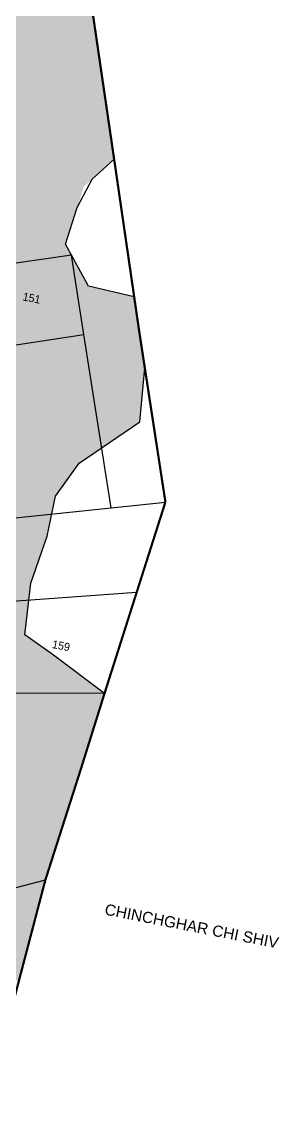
# Model space of a CAD drawing. Header units: metres. Extents: x 288063 to 291905, y 2022918 to 2025523.
# Drawn here: x 290057.4 to 290165.9, y 2023908.6 to 2024362.1 of the extents above; entities that cross this region are included whole.
import ezdxf
from ezdxf.enums import TextEntityAlignment as Align

# ---------------------------------------------------------------- set-up
doc = ezdxf.new("R2010")
doc.units = ezdxf.units.M
doc.header["$MEASUREMENT"] = 0
for name, color, linetype in [('POLY_HATCH', 12, 'Continuous'), ('POLY_PARCEL', 6, 'Continuous'), ('TEXT_MAPOUT', 7, 'Continuous'), ('TEXT_PARCEL', 7, 'Continuous'), ('V_BOUND_LINE', 7, 'Continuous')]:
    doc.layers.add(name, color=color, linetype=linetype)
doc.styles.get("Standard").update_dxf_attribs({"font": 'arial.ttf'})
doc.styles.add('TEXT_MAP', font='', dxfattribs={"height": 1.8})
doc.styles.get('TEXT_MAP').set_extended_font_data('Kruti Dev 050')

msp = doc.modelspace()

# ---------------------------------------------------------------- hatches: boundary and pattern name
at = {"layer": 'POLY_HATCH'}
h = msp.add_hatch(dxfattribs=at)
h.set_pattern_fill('ZIGZAG', color=256, scale=18.693078, angle=-11.0645, style=0)
h.set_pattern_definition([(348.93553, (288210.5239, 2023679.785), (2.7416327, 1.8447693), [2.336635, -2.336635]), (78.93553, (288212.817, 2023679.3367), (-1.8447693, 2.7416327), [2.336635, -2.336635])])
h.paths.add_polyline_path([(290069.05, 2024598.23), (290068.35, 2024612.87), (289968.14, 2024611.32), (289970.26, 2024588.63), (289978.04, 2024571.37), (290001.72, 2024558.21), (290012.69, 2024555.14), (290022.31, 2024553.39), (290009.91, 2024541.52), (290003.13, 2024521.68), (290003.31, 2024512.64), (290007.04, 2024498.13), (290015.81, 2024485.92), (290025.83, 2024476.75), (290019.79, 2024470.17), (290007.37, 2024463.4), (290000.36, 2024446.88), (289999.09, 2024437.8), (290001.3, 2024418.95), (290000.25, 2024400.13), (290005.87, 2024385.26), (290009.39, 2024374.3), (290025.71, 2024355.8), (290034.84, 2024348.76), (290042.7, 2024341.98), (290024.11, 2024331.53), (290014.56, 2024305.5), (290009.85, 2024284.77), (290004.98, 2024251.76), (290007.76, 2024243.85), (290018.32, 2024227.36), (290029.77, 2024208.72), (290050.98, 2024185.18), (290023.02, 2024171.1), (290018.22, 2024165.35), (290010.09, 2024159.77), (290006.06, 2024143.45), (290000.86, 2024121.58), (290002.41, 2024111.37), (290002.91, 2024090.13), (290012.08, 2024066.84), (290024.76, 2024057.8), (290042.51, 2024041.21), (290041.6, 2024033.16), (290030.39, 2024026.17), (290008.97, 2024022.43), (289992.94, 2024009.22), (289972.04, 2023992.97), (289963.67, 2023973.62), (289960.31, 2023959.84), (289957.35, 2023944.68), (289955.53, 2023928.63), (289956.6, 2023913.99), (289969.58, 2023893.09), (289980.92, 2023878.29), (289998.5, 2023866.44), (290031.09, 2023861.85), (290043.07, 2023908.31), (290037.72, 2023915.78), (290031.09, 2023928.88), (290028.87, 2023944.4), (290035.52, 2023954.91), (290056.41, 2023959.26), (290067.46, 2024001.31), (290092.31, 2024079.62), (290070.35, 2024096.13), (290058.82, 2024104.29), (290061.3, 2024126.07), (290068.24, 2024145.74), (290071.73, 2024162.64), (290081.74, 2024176.43), (290107.19, 2024193.88), (290109.28, 2024216.6), (290104.81, 2024246.45), (290085.56, 2024250.91), (290075.88, 2024268.55), (290083.71, 2024292.8), (290096.39, 2024304.2), (290076.49, 2024442)])

# ---------------------------------------------------------------- linework, layer by layer
msp.add_lwpolyline([(290056.12, 2023958.17), (290067.46, 2024001.31), (290092.31, 2024079.62), (290070.35, 2024096.13), (290058.82, 2024104.29), (290061.3, 2024126.07), (290068.24, 2024145.74), (290071.73, 2024162.64), (290081.74, 2024176.43), (290107.19, 2024193.88), (290109.28, 2024216.6), (290104.81, 2024246.45), (290085.56, 2024250.91), (290075.88, 2024268.55), (290080.86, 2024283.97), (290087.13, 2024295.87), (290096.39, 2024304.2), (290076.49, 2024442), (290069.05, 2024598.23)], dxfattribs=at)
at = {"layer": 'POLY_PARCEL'}
for points in [[(290083.7, 2024230.51), (290078.48, 2024263.93), (290039.51, 2024258.35), (290042.97, 2024224.43)], [(290042.97, 2024224.43), (290083.7, 2024230.51)], [(290095.07, 2024157.73), (290083.7, 2024230.51)], [(289994.16, 2024147.14), (290095.07, 2024157.73)], [(290095.07, 2024157.73), (290117.96, 2024160.14)], [(290105.84, 2024122.09), (290028.22, 2024116.47), (289987.37, 2024113.44)], [(290092.31, 2024079.62), (290036.46, 2024079.77), (289980.75, 2024080.54)], [(289944.06, 2023969.09), (290067.46, 2024001.31)]]:
    msp.add_lwpolyline(points, dxfattribs=at)
at = {"layer": 'V_BOUND_LINE', "const_width": 0.935}
for points in [[(290117.96, 2024160.14), (290106.88, 2024232.22), (290096.39, 2024304.2), (290083.97, 2024388.9), (290076.49, 2024442)], [(290105.84, 2024122.09), (290117.96, 2024160.14)], [(290092.31, 2024079.62), (290105.84, 2024122.09)], [(290067.46, 2024001.31), (290082.54, 2024048.38), (290092.31, 2024079.62)], [(290049.83, 2023934.23), (290067.46, 2024001.31)]]:
    msp.add_lwpolyline(points, dxfattribs=at)

# ---------------------------------------------------------------- texts
at = {"layer": 'TEXT_MAPOUT'}
msp.add_text('CHINCHGHAR CHI SHIV', height=4.6733, rotation=348.9355, dxfattribs=at).set_placement((290128.58, 2023979.65), align=Align.CENTER)
at = {"layer": 'TEXT_PARCEL', "style": 'TEXT_MAP'}
for s, p in [('151', (290061.37, 2024244.2)), ('159', (290073.75, 2024098.1))]:
    msp.add_text(s, height=3.365, rotation=348.9355, dxfattribs=at).set_placement(p, align=Align.CENTER)

doc.saveas('drawing.dxf')
